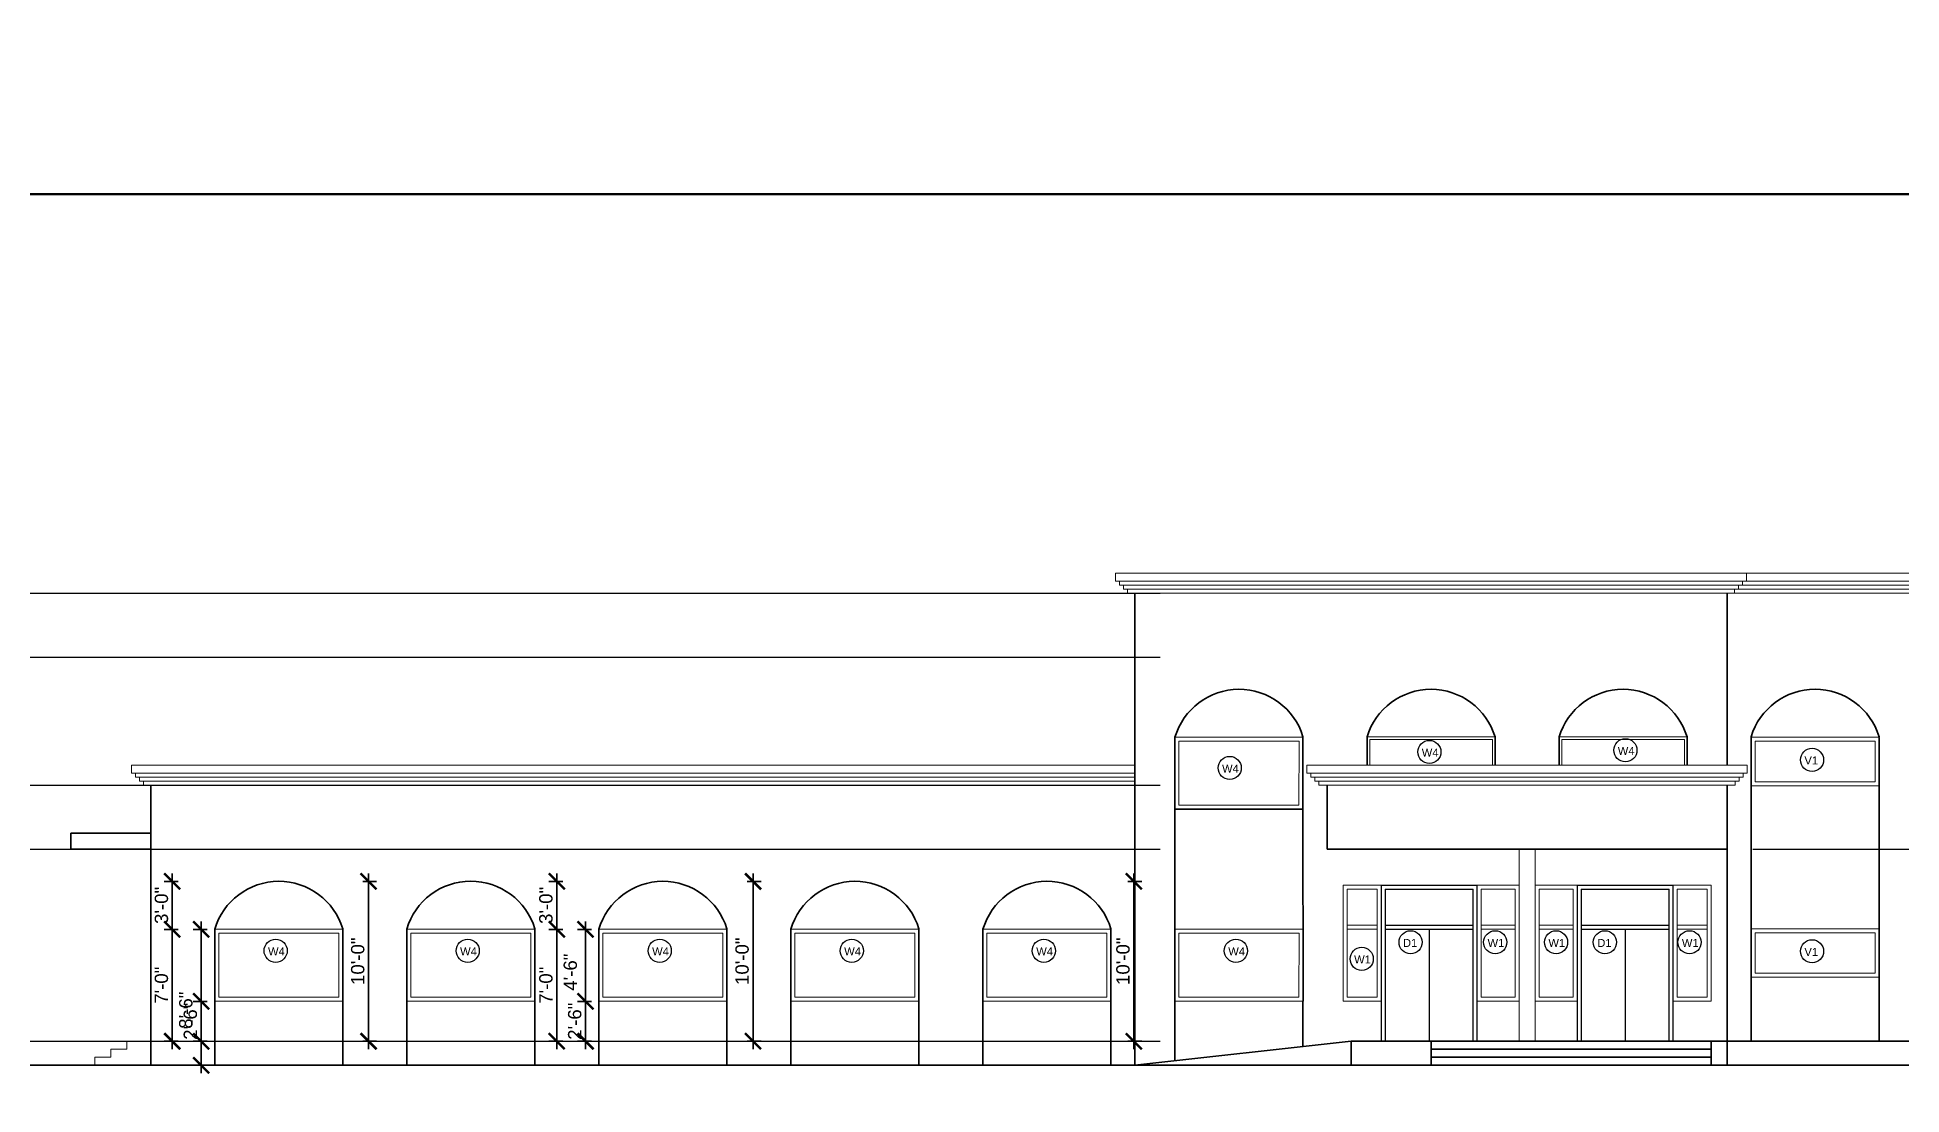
# Model space of a CAD drawing. Header units: feet. Extents: x 15113 to 123217, y -97269 to -8247.
# Drawn here: x 28324 to 29722, y -29454 to -28661 of the extents above; entities that cross this region are included whole.
import ezdxf

# ---------------------------------------------------------------- set-up
doc = ezdxf.new("R2010")
doc.units = ezdxf.units.FT
doc.header["$LTSCALE"] = 50.2
doc.header["$MEASUREMENT"] = 0
doc.header["$PDMODE"] = 3
for name, pattern in [('1', [0]), ('DASHED', [0.75, 0.5, -0.25]), ('DOT', [0.25, 0, -0.25])]:
    doc.linetypes.add(name, pattern=pattern)
doc.layers.get('0').update_dxf_attribs({"lineweight": 35})
for name, color, linetype, lineweight in [('column', 6, 'Continuous', 40), ('door', 42, 'Continuous', 25), ('drg seal', 250, 'Continuous', 120), ('elevation 2', 7, 'Continuous', 35), ('lvls', 8, 'DASHED', 40), ('WALL', 1, '1', 30), ('WINDOWS', 5, 'Continuous', 30)]:
    doc.layers.add(name, color=color, linetype=linetype, lineweight=lineweight)
doc.layers.add('Text', color=164, linetype='Continuous')
doc.styles.add('5.2 INCH', font='arial.ttf', dxfattribs={"height": 5.2})
doc.styles.get("Standard").update_dxf_attribs({"font": 'arial.ttf'})
doc.dimstyles.new('2.2 INCH', dxfattribs={"dimscale": 0, "dimtxt": 5.2, "dimasz": 3.1, "dimexe": 0.18, "dimexo": 1.063, "dimgap": 0.09, "dimtad": 0, "dimdec": 0, "dimzin": 0, "dimdsep": 46, "dimlunit": 4, "dimtxsty": '5.2 INCH', "dimcen": 0, "dimclrd": 230, "dimclre": 230, "dimclrt": 164, "dimadec": 0, "dimazin": 0, "dimtfac": 1, "dimtdec": 0, "dimtofl": 0, "dimtmove": 0, "dimatfit": 3, "dimfxl": 0.5, "dimtolj": 1, "dimtzin": 0, "dimlwd": 15, "dimlwe": 15, "dimarcsym": 0})
doc.dimstyles.new('judicial academy', dxfattribs={"dimtxt": 10, "dimasz": 12, "dimexe": 6, "dimexo": 6, "dimgap": 3, "dimtad": 1, "dimdec": 4, "dimzin": 3, "dimdsep": 46, "dimlunit": 4, "dimtxsty": 'Standard', "dimblk": 'ARCHTICK', "dimcen": -0.09, "dimdle": 6, "dimclrd": 256, "dimclre": 256, "dimadec": 0, "dimazin": 1, "dimtfac": 1, "dimtdec": 4, "dimtofl": 0, "dimtmove": 1, "dimatfit": 1, "dimfxl": 15, "dimfxlon": 1, "dimtolj": 1, "dimtzin": 0, "dimlwd": -1, "dimlwe": -1, "dimarcsym": 0})

# ---------------------------------------------------------------- blocks, each defined once
blk = doc.blocks.new('_ArchTick')
at = {"color": 0, "linetype": 'ByBlock', "const_width": 0.15}
blk.add_lwpolyline([(-0.5, -0.5), (0.5, 0.5)], dxfattribs=at)
blk = doc.blocks.new('*D402')
at = {"transparency": 16777216}
for p, q in [((28447.2, -29438), (28447.2, -29324.1)), ((28451.7, -29330.1), (28441.2, -29330.1)), ((28451.7, -29432), (28441.2, -29432))]:
    blk.add_line(p, q, dxfattribs=at)
at = {"layer": 'Defpoints', "color": 0, "transparency": 16777216}
for p in [(28447.2, -29330.1), (28468.2, -29330.1, 0), (28468.2, -29432)]:
    blk.add_point(p, dxfattribs=at)
at = {"transparency": 16777216, "xscale": 12, "yscale": 12, "zscale": 12}
for p, rotation in [((28447.2, -29330.1), 90), ((28447.2, -29432), 270)]:
    blk.add_blockref('_ArchTick', p, dxfattribs=dict(at, rotation=rotation))
at = {"color": 0, "transparency": 16777216, "insert": (28435.7, -29390.7), "char_height": 10, "attachment_point": 5, "rotation": 90}
blk.add_mtext('\\A1;8\'-6"', dxfattribs=at)
blk = doc.blocks.new('*D388')
at = {"transparency": 16777216}
for p, q in [((28568.3, -29294.1), (28578.7, -29294.1)), ((28572.7, -29288.1), (28572.7, -29420)), ((28568.3, -29414), (28578.7, -29414))]:
    blk.add_line(p, q, dxfattribs=at)
at = {"layer": 'Defpoints', "color": 0, "transparency": 16777216}
for p in [(28562.3, -29294.1, 0.1), (28562.3, -29414, 0), (28572.7, -29414)]:
    blk.add_point(p, dxfattribs=at)
at = {"transparency": 16777216, "xscale": 12, "yscale": 12, "zscale": 12}
for p, rotation in [((28572.7, -29294.1), 90), ((28572.7, -29414), 270)]:
    blk.add_blockref('_ArchTick', p, dxfattribs=dict(at, rotation=rotation))
at = {"color": 0, "transparency": 16777216, "insert": (28564.6, -29354), "char_height": 10, "attachment_point": 5, "rotation": 90}
blk.add_mtext('\\A1;10\'-0"', dxfattribs=at)
blk = doc.blocks.new('*D389')
at = {"transparency": 16777216}
for p, q in [((28425.5, -29324.1), (28425.5, -29420)), ((28430, -29330.1), (28419.5, -29330.1)), ((28430, -29414), (28419.5, -29414))]:
    blk.add_line(p, q, dxfattribs=at)
at = {"layer": 'Defpoints', "color": 0, "transparency": 16777216}
for p in [(28465.7, -29330.1, 0.1), (28425.5, -29414), (28465.7, -29414, 0)]:
    blk.add_point(p, dxfattribs=at)
at = {"transparency": 16777216, "xscale": 12, "yscale": 12, "zscale": 12}
for p, rotation in [((28425.5, -29330.1), 90), ((28425.5, -29414), 270)]:
    blk.add_blockref('_ArchTick', p, dxfattribs=dict(at, rotation=rotation))
at = {"color": 0, "transparency": 16777216, "insert": (28417.4, -29372), "char_height": 10, "attachment_point": 5, "rotation": 90}
blk.add_mtext('\\A1;7\'-0"', dxfattribs=at)
blk = doc.blocks.new('*D390')
at = {"transparency": 16777216}
for p, q in [((28451.7, -29384.1), (28441.2, -29384.1)), ((28447.2, -29378.1), (28447.2, -29420)), ((28451.7, -29414), (28441.2, -29414))]:
    blk.add_line(p, q, dxfattribs=at)
at = {"layer": 'Defpoints', "color": 0, "transparency": 16777216}
for p in [(28470.8, -29384.1, 0.1), (28447.2, -29414), (28470.8, -29414, 0)]:
    blk.add_point(p, dxfattribs=at)
at = {"transparency": 16777216, "xscale": 12, "yscale": 12, "zscale": 12}
for p, rotation in [((28447.2, -29384.1), 90), ((28447.2, -29414), 270)]:
    blk.add_blockref('_ArchTick', p, dxfattribs=dict(at, rotation=rotation))
at = {"color": 0, "transparency": 16777216, "insert": (28439.1, -29399), "char_height": 10, "attachment_point": 5, "rotation": 90}
blk.add_mtext('\\A1;2\'-6"', dxfattribs=at)
blk = doc.blocks.new('*D391')
at = {"transparency": 16777216}
for p, q in [((28430, -29294.1), (28419.5, -29294.1)), ((28425.5, -29288.1), (28425.5, -29336.1)), ((28430, -29330.1), (28419.5, -29330.1))]:
    blk.add_line(p, q, dxfattribs=at)
at = {"layer": 'Defpoints', "color": 0, "transparency": 16777216}
for p in [(28471.1, -29294.1, -0.1), (28425.5, -29330.1), (28465.7, -29330.1, 0)]:
    blk.add_point(p, dxfattribs=at)
at = {"transparency": 16777216, "xscale": 12, "yscale": 12, "zscale": 12}
for p, rotation in [((28425.5, -29294.1), 90), ((28425.5, -29330.1), 270)]:
    blk.add_blockref('_ArchTick', p, dxfattribs=dict(at, rotation=rotation))
at = {"color": 0, "transparency": 16777216, "insert": (28417.4, -29312.1), "char_height": 10, "attachment_point": 5, "rotation": 90}
blk.add_mtext('\\A1;3\'-0"', dxfattribs=at)
blk = doc.blocks.new('*D392')
at = {"transparency": 16777216}
for p, q in [((28735.4, -29390.1), (28735.4, -29324.1)), ((28739.9, -29330.1), (28729.4, -29330.1)), ((28739.9, -29384.1), (28729.4, -29384.1))]:
    blk.add_line(p, q, dxfattribs=at)
at = {"layer": 'Defpoints', "color": 0, "transparency": 16777216}
for p in [(28735.4, -29330.1), (28756.4, -29330.1, 0), (28756.4, -29384.1)]:
    blk.add_point(p, dxfattribs=at)
at = {"transparency": 16777216, "xscale": 12, "yscale": 12, "zscale": 12}
for p, rotation in [((28735.4, -29330.1), 90), ((28735.4, -29384.1), 270)]:
    blk.add_blockref('_ArchTick', p, dxfattribs=dict(at, rotation=rotation))
at = {"color": 0, "transparency": 16777216, "insert": (28724, -29362.2), "char_height": 10, "attachment_point": 5, "rotation": 90}
blk.add_mtext('\\A1;4\'-6"', dxfattribs=at)
blk = doc.blocks.new('*D393')
at = {"transparency": 16777216}
for p, q in [((28856.5, -29294.1), (28867, -29294.1)), ((28861, -29288.1), (28861, -29420)), ((28856.5, -29414), (28867, -29414))]:
    blk.add_line(p, q, dxfattribs=at)
at = {"layer": 'Defpoints', "color": 0, "transparency": 16777216}
for p in [(28850.5, -29294.1, 0.1), (28850.5, -29414, 0), (28861, -29414)]:
    blk.add_point(p, dxfattribs=at)
at = {"transparency": 16777216, "xscale": 12, "yscale": 12, "zscale": 12}
for p, rotation in [((28861, -29294.1), 90), ((28861, -29414), 270)]:
    blk.add_blockref('_ArchTick', p, dxfattribs=dict(at, rotation=rotation))
at = {"color": 0, "transparency": 16777216, "insert": (28852.8, -29354), "char_height": 10, "attachment_point": 5, "rotation": 90}
blk.add_mtext('\\A1;10\'-0"', dxfattribs=at)
blk = doc.blocks.new('*D394')
at = {"transparency": 16777216}
for p, q in [((28713.8, -29324.1), (28713.8, -29420)), ((28718.3, -29330.1), (28707.8, -29330.1)), ((28718.3, -29414), (28707.8, -29414))]:
    blk.add_line(p, q, dxfattribs=at)
at = {"layer": 'Defpoints', "color": 0, "transparency": 16777216}
for p in [(28753.9, -29330.1, 0.1), (28713.8, -29414), (28753.9, -29414, 0)]:
    blk.add_point(p, dxfattribs=at)
at = {"transparency": 16777216, "xscale": 12, "yscale": 12, "zscale": 12}
for p, rotation in [((28713.8, -29330.1), 90), ((28713.8, -29414), 270)]:
    blk.add_blockref('_ArchTick', p, dxfattribs=dict(at, rotation=rotation))
at = {"color": 0, "transparency": 16777216, "insert": (28705.7, -29372), "char_height": 10, "attachment_point": 5, "rotation": 90}
blk.add_mtext('\\A1;7\'-0"', dxfattribs=at)
blk = doc.blocks.new('*D395')
at = {"transparency": 16777216}
for p, q in [((28739.9, -29384.1), (28729.4, -29384.1)), ((28735.4, -29378.1), (28735.4, -29420)), ((28739.9, -29414), (28729.4, -29414))]:
    blk.add_line(p, q, dxfattribs=at)
at = {"layer": 'Defpoints', "color": 0, "transparency": 16777216}
for p in [(28759, -29384.1, 0.1), (28735.4, -29414), (28759, -29414, 0)]:
    blk.add_point(p, dxfattribs=at)
at = {"transparency": 16777216, "xscale": 12, "yscale": 12, "zscale": 12}
for p, rotation in [((28735.4, -29384.1), 90), ((28735.4, -29414), 270)]:
    blk.add_blockref('_ArchTick', p, dxfattribs=dict(at, rotation=rotation))
at = {"color": 0, "transparency": 16777216, "insert": (28727.3, -29399), "char_height": 10, "attachment_point": 5, "rotation": 90}
blk.add_mtext('\\A1;2\'-6"', dxfattribs=at)
blk = doc.blocks.new('*D396')
at = {"layer": 'Defpoints', "color": 0, "ltscale": 4, "transparency": 16777216}
for p in [(28759.3, -29294.1, -0.1), (28713.8, -29330.1), (28753.9, -29330.1, 0)]:
    blk.add_point(p, dxfattribs=at)
at = {"layer": 'elevation 2', "ltscale": 4, "transparency": 16777216}
for p, q in [((28718.3, -29294.1), (28707.8, -29294.1)), ((28713.8, -29288.1), (28713.8, -29336.1)), ((28718.3, -29330.1), (28707.8, -29330.1))]:
    blk.add_line(p, q, dxfattribs=at)
at = {"layer": 'elevation 2', "ltscale": 4, "transparency": 16777216, "xscale": 12, "yscale": 12, "zscale": 12}
for p, rotation in [((28713.8, -29294.1), 90), ((28713.8, -29330.1), 270)]:
    blk.add_blockref('_ArchTick', p, dxfattribs=dict(at, rotation=rotation))
at = {"layer": 'elevation 2', "color": 0, "lineweight": 18, "ltscale": 4, "transparency": 16777216, "insert": (28705.7, -29312.1), "char_height": 10, "attachment_point": 5, "rotation": 90}
blk.add_mtext('\\A1;3\'-0"', dxfattribs=at)
blk = doc.blocks.new('*D397')
at = {"transparency": 16777216}
for p, q in [((29142.1, -29294.1), (29152.5, -29294.1)), ((29146.5, -29288.1), (29146.5, -29420)), ((29142.1, -29414), (29152.5, -29414))]:
    blk.add_line(p, q, dxfattribs=at)
at = {"layer": 'Defpoints', "color": 0, "transparency": 16777216}
for p in [(29136.1, -29294.1, 0.1), (29136.1, -29414, 0), (29146.5, -29414)]:
    blk.add_point(p, dxfattribs=at)
at = {"transparency": 16777216, "xscale": 12, "yscale": 12, "zscale": 12}
for p, rotation in [((29146.5, -29294.1), 90), ((29146.5, -29414), 270)]:
    blk.add_blockref('_ArchTick', p, dxfattribs=dict(at, rotation=rotation))
at = {"color": 0, "transparency": 16777216, "insert": (29138.4, -29354), "char_height": 10, "attachment_point": 5, "rotation": 90}
blk.add_mtext('\\A1;10\'-0"', dxfattribs=at)
blk = doc.blocks.new('A$C2AF614BE')
at = {"layer": 'elevation 2', "color": 1, "lineweight": 18, "ltscale": 4}
for p, q in [((-15, 63, 0), (-15, 57, 0)), ((-15, 63, 0), (315, 63, 0)), ((-15, 57, 0), (315, 57, 0)), ((-12, 57, 0), (-12, 54, 0)), ((312, 57, 0), (312, 54, 0)), ((315, 63, 0), (315, 57, 0)), ((-12, 54, 0), (312, 54, 0)), ((-9, 54, 0), (-9, 51, 0)), ((-9, 54, 0), (-9, 51, 0)), ((-9, 51, 0), (309, 51, 0)), ((-6, 51, 0), (-6, 48, 0)), ((-6, 51, 0), (-6, 48, 0)), ((-6, 51, 0), (-6, 48, 0)), ((-6, 48, 0), (306, 48, 0)), ((306, 51, 0), (306, 48, 0)), ((306, 51, 0), (306, 48, 0)), ((306, 51, 0), (306, 48, 0)), ((309, 54, 0), (309, 51, 0)), ((309, 54, 0), (309, 51, 0))]:
    blk.add_line(p, q, dxfattribs=at)
at = {"layer": 'elevation 2', "ltscale": 4}
for p, q in [((0, 48, 0.3), (0, 0)), ((300, 48, 0.3), (300, 0)), ((0, 0, 0), (300, 0))]:
    blk.add_line(p, q, dxfattribs=at)
blk = doc.blocks.new('*D509')
at = {"layer": 'Defpoints', "color": 0, "transparency": 16777216}
for p in [(28579.7, -26191.3), (28579.7, -42333), (28435.7, -42371.2)]:
    blk.add_point(p, dxfattribs=at)
at = {"layer": 'WALL', "color": 230, "linetype": 'DOT', "lineweight": 15, "transparency": 16777216}
for p, q in [((28435.7, -42333.5), (28435.7, -42332.9)), ((28579.7, -42332.5), (28579.7, -42333.2))]:
    blk.add_line(p, q, dxfattribs=at)
at = {"layer": 'WALL', "color": 230, "lineweight": 15, "transparency": 16777216}
for p, q in [((28438.8, -42333), (28478.7, -42333)), ((28576.6, -42333), (28536.8, -42333))]:
    blk.add_line(p, q, dxfattribs=at)
at = {"layer": 'WALL', "color": 230, "transparency": 16777216}
for points in [[(28438.8, -42332.5), (28438.8, -42333.6), (28435.7, -42333)], [(28576.6, -42332.5), (28576.6, -42333.6), (28579.7, -42333)]]:
    blk.add_solid(points, dxfattribs=at)
at = {"layer": 'WALL', "color": 164, "transparency": 16777216, "insert": (28507.7, -42333), "char_height": 5.2, "attachment_point": 5, "style": '5.2 INCH'}
blk.add_mtext("\\A1;{\\H6.948x;12'}", dxfattribs=at)

msp = doc.modelspace()

# ---------------------------------------------------------------- linework, layer by layer
at = {"layer": 'door'}
for p, q in [((29331.84844, -29297.04281), (29403.84844, -29297.04281)), ((29331.84844, -29297.04281), (29331.84844, -29414.04281)), ((29334.84844, -29300.04281), (29334.84844, -29414.04281)), ((29334.84844, -29300.04281), (29400.84844, -29300.04281)), ((29400.84844, -29414.04281), (29400.84844, -29300.04281)), ((29403.84844, -29414.04281), (29403.84844, -29297.04281)), ((29478.84844, -29297.04281), (29550.84844, -29297.04281)), ((29478.84844, -29297.04281), (29478.84844, -29414.04281)), ((29481.84844, -29300.04281), (29547.84844, -29300.04281)), ((29481.84844, -29300.04281), (29481.84844, -29414.04281)), ((29547.84844, -29414.04281), (29547.84844, -29300.04281)), ((29550.84844, -29414.04281), (29550.84844, -29297.04281)), ((29334.84844, -29326.88108, 0.03149), (29400.84844, -29326.88108, 0.03149)), ((29481.84844, -29326.88108, 0.03149), (29547.84844, -29326.88108, 0.03149)), ((29334.84844, -29329.88108, 0.03149), (29400.84844, -29329.88108, 0.03149)), ((29367.84844, -29329.88108, 0.03149), (29367.84844, -29414.04281, 0.03149)), ((29481.84844, -29329.88108, 0.03149), (29547.84844, -29329.88108, 0.03149)), ((29514.84844, -29329.88108, 0.03149), (29514.84844, -29414.04281, 0.03149))]:
    msp.add_line(p, q, dxfattribs=at)
at = {"layer": 'drg seal', "lineweight": 70}
msp.add_lwpolyline([(30834.55937, -31090.3365), (30834.55937, -28778.56452), (27777.84032, -28778.56452), (27777.84032, -31090.3365), (30834.14319, -31090.3365)], dxfattribs=at)
at = {"layer": 'elevation 2', "color": 1, "lineweight": 18, "ltscale": 4}
for p, q in [((29132.81769, -29062.96339, -0.34644), (29132.81769, -29068.96339, -0.34644)), ((29132.81769, -29062.9634, -0.34644), (29749.87918, -29062.96341, -0.02995)), ((29605.87918, -29062.9634, -0.32331), (29605.87918, -29068.9634, -0.32331)), ((29749.87918, -29068.96339, -0.26462), (29132.81769, -29068.96339, -0.25177)), ((29135.81769, -29068.96339, -0.34644), (29135.81769, -29071.96339, -0.34644)), ((29138.81769, -29071.96339, -0.34644), (29138.81769, -29074.96339, -0.34644)), ((29138.81769, -29071.96339, -0.34644), (29138.81769, -29074.96339, -0.34644)), ((29141.81769, -29074.96339, -0.34644), (29141.81769, -29077.96339, -0.34644)), ((29596.87918, -29074.9634, -0.32331), (29596.87918, -29077.9634, -0.32331)), ((29599.87918, -29071.9634, -0.32331), (29599.87918, -29074.9634, -0.32331)), ((29599.87918, -29071.9634, -0.32331), (29599.87918, -29074.9634, -0.32331)), ((29602.87918, -29068.9634, -0.32331), (29602.87918, -29071.9634, -0.32331)), ((28394.81769, -29206.96339, -0.09583), (28394.81769, -29212.96339, -0.09583)), ((28394.81769, -29206.9634, -0.09583), (29147.34844, -29206.96341, 0.29014)), ((29147.34844, -29212.96339, -0.01684), (28394.81769, -29212.96339, -0.00116)), ((28397.81769, -29212.96339, -0.09583), (28397.81769, -29215.96339, -0.09583)), ((28400.81769, -29215.96339, -0.09583), (28400.81769, -29218.96339, -0.09583)), ((28400.81769, -29215.96339, -0.09583), (28400.81769, -29218.96339, -0.09583)), ((28403.81769, -29218.96339, -0.09583), (28403.81769, -29221.96339, -0.09583))]:
    msp.add_line(p, q, dxfattribs=at)
at = {"layer": 'elevation 2', "ltscale": 4}
for p, q in [((29591.34844, -29077.9634, 0.02312), (29591.34837, -29206.96288, 0.00709)), ((29147.34844, -29221.9634), (29147.34844, -29432.04281, -0.00328)), ((29591.34836, -29221.96288, 0.00522), (29591.34834, -29263.96339)), ((28349.34844, -29263.96333, -0.28307), (28349.34844, -29257.96333, -0.28307)), ((28349.34844, -29257.96333, -0.28307), (28409.34844, -29257.96336, -0.28293)), ((28349.34843, -29269.96333, -0.28307), (28409.34844, -29269.96344, -0.28308)), ((28349.34844, -29263.96333, -0.28307), (28349.34844, -29263.96333, -0.28307)), ((28349.34844, -29263.96333, -0.28307), (28349.34844, -29269.96387, -0.2843)), ((29591.34844, -29269.96339), (29591.34844, -29432.04281, 0.03149)), ((28409.34844, -29284.96339, 0.03149), (28409.34844, -29432.04281, 0.03149)), ((29309.34847, -29414.04281), (29147.34844, -29432.04281)), ((29735.37864, -29414.0428, -0.00462), (29369.34844, -29414.04281)), ((29579.34844, -29420.04281), (29369.34844, -29420.04281)), ((29579.34844, -29426.04281), (29369.34844, -29426.04281)), ((29579.34844, -29432.04281), (29579.34844, -29414.04281)), ((27728.19602, -29432.04281, -0.03149), (30264.93068, -29432.04281, -0.03149)), ((30264.93068, -29432.04281, 0.03149), (28362.76969, -29432.04281, 0.03149)), ((29369.34844, -29432.04281), (29579.34844, -29432.04281))]:
    msp.add_line(p, q, dxfattribs=at)
at = {"layer": 'elevation 2', "lineweight": 18, "ltscale": 4}
for p, q in [((29609.34844, -29222.04281, -0.0008), (29609.34844, -29185.62611, -0.00092)), ((29705.34844, -29222.04281, -0.0008), (29705.34844, -29186.04281, -0.00092)), ((28409.34844, -29269.96339, -0.28307), (29003.34844, -29269.96339, -0.02897)), ((29147.34844, -29432.04281), (29309.34847, -29432.04281))]:
    msp.add_line(p, q, dxfattribs=at)
at = {"layer": 'elevation 2', "color": 1, "lineweight": 18, "ltscale": 4}
for points, elevation in [([(29746.87918, -29071.96339), (29135.81769, -29071.96339)], -0.25195), ([(29743.87918, -29074.96341), (29138.81769, -29074.96339)], -0.25195), ([(29147.34844, -29215.96339), (28397.81769, -29215.96339)], -0.00135), ([(29147.34844, -29218.96341), (28400.81769, -29218.96339)], -0.00135), ([(28400.81769, -29218.9634), (29147.34844, -29218.9634)], 0.2506), ([(29147.34844, -29221.9634), (28403.81769, -29221.96339)], 0.2506)]:
    msp.add_lwpolyline(points, dxfattribs=dict(at, elevation=elevation))
for points in [[(29138.81769, -29074.9634), (29743.87918, -29074.9634)], [(29740.87918, -29077.9634), (29141.81769, -29077.96339)]]:
    msp.add_lwpolyline(points, dxfattribs=at)
at = {"layer": 'elevation 2', "ltscale": 4}
for points in [[(29147.34844, -29221.9634), (29147.34844, -29077.96339)], [(29177.34844, -29378.04281), (29177.34844, -29234.02895)], [(28457.34844, -29432.04281), (28457.34844, -29378.04281)], [(28601.34844, -29432.04281), (28601.34844, -29378.04281)], [(28745.34844, -29432.04281), (28745.34844, -29378.04281)], [(28889.34844, -29432.04281), (28889.34844, -29378.04281)], [(29033.34844, -29432.04281), (29033.34844, -29378.04281)], [(29177.34844, -29428.70947), (29177.34844, -29378.04281)]]:
    msp.add_lwpolyline(points, dxfattribs=at)
msp.add_lwpolyline([(29177.34844, -29206.96341), (29177.34844, -29186.04281, -0.7463358917), (29273.34844, -29185.69167), (29273.34844, -29240.04281), (29177.34844, -29240.04281), (29177.34844, -29206.96341)], format="xyb", dxfattribs=at)
for points, elevation in [([(29321.34843, -29206.96288), (29321.34844, -29185.78558, -0.7445015184), (29417.34844, -29185.78558), (29417.34843, -29206.96288)], 0.03149), ([(29465.34843, -29206.96288), (29465.34844, -29185.78558, -0.7445015184), (29561.34844, -29185.78558), (29561.34843, -29206.96288)], 0.03149), ([(29609.34844, -29186.04281), (29609.34844, -29185.62611, -0.7411792463), (29705.34844, -29185.62611), (29705.34844, -29186.04281)], -0.00092)]:
    msp.add_lwpolyline(points, format="xyb", dxfattribs=dict(at, elevation=elevation))
for points, elevation in [([(29609.34844, -29330.04996), (29609.34844, -29186.04281)], -0.0008), ([(29705.30763, -29329.63327), (29705.34844, -29186.4595)], 0.03069), ([(28409.34844, -29427.46339), (28409.34844, -29221.96339)], -0.28307), ([(29273.35939, -29384.05666), (29273.34206, -29240.02895)], 0.03149), ([(29609.34844, -29414.04281), (29609.34844, -29329.63327)], 0.00011), ([(29705.34206, -29414.04281), (29705.34844, -29330.04996)], 0.03161), ([(28553.34206, -29432.04281), (28553.34206, -29384.04281)], 0.03149), ([(28697.34206, -29432.04281), (28697.34206, -29384.04281)], 0.03149), ([(28841.34206, -29432.04281), (28841.34206, -29384.04281)], 0.03149), ([(28985.34206, -29432.04281), (28985.34206, -29384.04281)], 0.03149), ([(29129.34206, -29432.04281), (29129.34206, -29384.04281)], 0.03149), ([(29273.34206, -29418.04352), (29273.34206, -29384.04281)], 0.03149)]:
    msp.add_lwpolyline(points, dxfattribs=dict(at, elevation=elevation))
at = {"layer": 'elevation 2', "lineweight": 18, "ltscale": 4}
msp.add_lwpolyline([(29435.34844, -29414.04281), (29447.34844, -29414.04281), (29447.34844, -29269.96339), (29435.34844, -29269.96339)], close=True, dxfattribs=at)
at = {"layer": 'elevation 2', "ltscale": 4}
for points in [[(28457.34844, -29330.05666, -0.7463358917), (28553.34844, -29329.70553), (28553.34844, -29432.04281), (28457.34844, -29432.04281)], [(28601.34844, -29329.96275, -0.7463358917), (28697.34844, -29329.61161), (28697.34844, -29432.04281), (28601.34844, -29432.04281)], [(28745.34844, -29330.05666, -0.7463358917), (28841.34844, -29329.70553), (28841.34844, -29432.04281), (28745.34844, -29432.04281)], [(28889.34844, -29330.05666, -0.7463358917), (28985.34844, -29329.70553), (28985.34844, -29432.04281), (28889.34844, -29432.04281)], [(29033.34844, -29330.05666, -0.7463358917), (29129.34844, -29329.70553), (29129.34844, -29432.04281), (29033.34844, -29432.04281)]]:
    msp.add_lwpolyline(points, format="xyb", close=True, dxfattribs=at)
at = {"layer": 'elevation 2', "lineweight": 18, "ltscale": 4}
msp.add_lwpolyline([(28367.34844, -29432.04281), (28367.34844, -29432.04281), (28367.34844, -29432.04281), (28367.34844, -29426.04281), (28379.34844, -29426.04281), (28379.34844, -29420.04281), (28391.34844, -29420.04281), (28391.34844, -29414.04281), (28409.34844, -29414.04281)], dxfattribs=at)
at = {"layer": 'elevation 2', "ltscale": 4}
msp.add_lwpolyline([(29369.34844, -29414.04281), (29309.34847, -29414.04281), (29309.34847, -29432.04281), (29369.34844, -29432.04281)], close=True, dxfattribs=at)
at = {"layer": 'lvls', "lineweight": 25, "ltscale": 50}
for p, q in [((27911.26977, -29077.96339, 0.03149), (30293.80478, -29077.96339, 0.03149)), ((27911.26977, -29125.96339, 0.06262), (30293.80478, -29125.96339, 0.06262)), ((27911.26977, -29221.96339, 0.03288), (30293.80478, -29221.96339, 0.03367)), ((27728.19602, -29269.96339, -0.00174), (30264.93068, -29269.96339, -0.0009)), ((27911.26977, -29269.96339, 0.03288), (30293.80478, -29269.96339, 0.03367)), ((27728.19602, -29414.04281, -0.03149), (30264.93068, -29414.04281, -0.03149)), ((27911.26977, -29414.04281), (30293.80478, -29414.04281)), ((27911.26977, -29432.04281), (30293.80478, -29432.04281))]:
    msp.add_line(p, q, dxfattribs=at)
at = {"layer": 'Text', "ltscale": 4}
for centre in [(29368.11437, -29197.05037, 0.06299), (29515.09843, -29195.75506, 0.09313), (29218.38776, -29209.01504, 0.09631), (29655.03349, -29202.96971, 0.06207), (28503.03349, -29346.16277, 0.06299), (28647.03349, -29346.16277, 0.06299), (28791.03349, -29346.16277, 0.06299), (28935.03349, -29346.16277, 0.06299), (29079.03349, -29346.16277, 0.06299), (29223.03349, -29346.16277, 0.06299), (29317.40578, -29352.20649, 0.06299), (29354.02757, -29339.81019, 0.06299), (29417.47698, -29339.81019, 0.06299), (29463.09389, -29339.81019, 0.06299), (29499.71569, -29339.81019, 0.06299), (29563.16509, -29339.81019, 0.06299), (29655.03349, -29346.56017, 0.06299)]:
    msp.add_circle(centre, 8.67888, dxfattribs=at)
at = {"layer": 'WINDOWS', "lineweight": 15}
for p, q in [((29609.34844, -29222.4595, -0.0008), (29609.34844, -29186.04281, -0.00092)), ((29705.34844, -29222.4595, -0.0008), (29705.34844, -29186.4595, -0.00092)), ((29609.34844, -29222.4595, -0.0008), (29705.34844, -29222.4595, -0.0008)), ((29306.34844, -29326.88108, 0.03149), (29328.84844, -29326.88108, 0.03149)), ((29406.84844, -29326.88108, 0.03149), (29432.34844, -29326.88108, 0.03149)), ((29450.34844, -29326.88108, 0.03149), (29475.84844, -29326.88108, 0.03149)), ((29553.84844, -29326.88108, 0.03149), (29576.34844, -29326.88108, 0.03149)), ((29609.34844, -29366.04996, 0.00012), (29609.34844, -29329.63327)), ((29306.34844, -29329.88108, 0.03149), (29328.84844, -29329.88108, 0.03149)), ((29406.84844, -29329.88108, 0.03149), (29432.34844, -29329.88108, 0.03149)), ((29450.34844, -29329.88108, 0.03149), (29475.84844, -29329.88108, 0.03149)), ((29553.84844, -29329.88108, 0.03149), (29576.34844, -29329.88108, 0.03149)), ((29705.34844, -29366.04996, 0.00011), (29705.34844, -29330.04996)), ((29609.34844, -29366.04996, 0.00012), (29705.34844, -29366.04996, 0.00011))]:
    msp.add_line(p, q, dxfattribs=at)
for points in [[(29177.35939, -29185.86722), (29273.35939, -29185.86722), (29273.3478, -29240.04281), (29177.3478, -29240.04281)], [(29180.35875, -29188.86722), (29270.35875, -29188.86722), (29270.34844, -29237.04281), (29180.34844, -29237.04281)], [(29403.84844, -29384.04281), (29435.34844, -29384.04281), (29435.34844, -29297.04281), (29403.84844, -29297.04281)], [(29406.84844, -29381.04281), (29432.34844, -29381.04281), (29432.34844, -29300.04281), (29406.84844, -29300.04281)], [(29447.34844, -29384.04281), (29478.84844, -29384.04281), (29478.84844, -29297.04281), (29447.34844, -29297.04281)], [(29450.34844, -29381.04281), (29475.84844, -29381.04281), (29475.84844, -29300.04281), (29450.34844, -29300.04281)], [(29550.84844, -29384.04281), (29579.34844, -29384.04281), (29579.34844, -29297.04281), (29550.84844, -29297.04281)], [(29553.84844, -29381.04281), (29576.34844, -29381.04281), (29576.34844, -29300.04281), (29553.84844, -29300.04281)], [(29609.30763, -29329.63327), (29705.30763, -29329.63327), (29705.29604, -29366.04996), (29609.29604, -29366.04996)], [(28457.35939, -29329.88108), (28553.35939, -29329.88108), (28553.3478, -29384.05666), (28457.3478, -29384.05666)], [(28460.35875, -29332.88108), (28550.35875, -29332.88108), (28550.34844, -29381.05666), (28460.34844, -29381.05666)], [(28601.35939, -29329.88108), (28697.35939, -29329.88108), (28697.3478, -29384.05666), (28601.3478, -29384.05666)], [(28604.35875, -29332.88108), (28694.35875, -29332.88108), (28694.34844, -29381.05666), (28604.34844, -29381.05666)], [(28745.35939, -29329.88108), (28841.35939, -29329.88108), (28841.3478, -29384.05666), (28745.3478, -29384.05666)], [(28748.35875, -29332.88108), (28838.35875, -29332.88108), (28838.34844, -29381.05666), (28748.34844, -29381.05666)], [(28889.35939, -29329.88108), (28985.35939, -29329.88108), (28985.3478, -29384.05666), (28889.3478, -29384.05666)], [(28892.35875, -29332.88108), (28982.35875, -29332.88108), (28982.34844, -29381.05666), (28892.34844, -29381.05666)], [(29033.35939, -29329.88108), (29129.35939, -29329.88108), (29129.3478, -29384.05666), (29033.3478, -29384.05666)], [(29036.35875, -29332.88108), (29126.35875, -29332.88108), (29126.34844, -29381.05666), (29036.34844, -29381.05666)], [(29177.35939, -29329.88108), (29273.35939, -29329.88108), (29273.3478, -29384.05666), (29177.3478, -29384.05666)], [(29180.35875, -29332.88108), (29270.35875, -29332.88108), (29270.34844, -29381.05666), (29180.34844, -29381.05666)], [(29612.30667, -29332.63327), (29702.30667, -29332.63327), (29702.29699, -29363.04996), (29612.29699, -29363.04996)]]:
    msp.add_lwpolyline(points, close=True, dxfattribs=at)
at = {"layer": 'WINDOWS', "lineweight": 15, "elevation": 0.03149}
for points in [[(29321.35509, -29206.96288), (29321.35939, -29185.60999), (29417.35939, -29185.60999), (29417.35509, -29206.96288)], [(29323.35509, -29206.96288), (29323.35898, -29187.60999), (29415.35898, -29187.60999), (29415.35509, -29206.96288)], [(29465.34416, -29206.96288), (29465.34844, -29185.78558), (29561.34844, -29185.78558), (29561.34416, -29206.96288)], [(29467.34416, -29206.96288), (29467.34803, -29187.78558), (29559.34803, -29187.78558), (29559.34416, -29206.96288)]]:
    msp.add_lwpolyline(points, dxfattribs=at)
at = {"layer": 'WINDOWS', "lineweight": 15}
for points, elevation in [([(29609.30763, -29186.04281), (29705.30763, -29186.04281), (29705.29604, -29222.4595), (29609.29604, -29222.4595)], -0.00092), ([(29612.30667, -29189.04281), (29702.30667, -29189.04281), (29702.29699, -29219.4595), (29612.29699, -29219.4595)], -0.00092), ([(29303.34844, -29384.04281), (29331.84844, -29384.04281), (29331.84844, -29297.04281), (29303.34844, -29297.04281)], 0.03149), ([(29306.34844, -29381.04281), (29328.84844, -29381.04281), (29328.84844, -29300.04281), (29306.34844, -29300.04281)], 0.03149)]:
    msp.add_lwpolyline(points, close=True, dxfattribs=dict(at, elevation=elevation))

# ---------------------------------------------------------------- block references
at = {"layer": 'column'}
msp.add_blockref('A$C2AF614BE', (29291.34844, -29269.96286, 0), dxfattribs=at)

# ---------------------------------------------------------------- texts
at = {"layer": 'WALL', "color": 0, "ltscale": 4, "char_height": 6, "attachment_point": 1}
for s, insert in [('W4', (29362.39084, -29194.51842)), ('W4', (29509.3749, -29193.22311, 0.03014)), ('V1', (29649.30996, -29200.43776, -0.00092)), ('W4', (29212.66423, -29206.4831, 0.03332)), ('W4', (28497.30996, -29343.63082)), ('W4', (28641.30996, -29343.63082)), ('W4', (28785.30996, -29343.63082)), ('W4', (28929.30996, -29343.63082)), ('W4', (29073.30996, -29343.63082)), ('W4', (29217.30996, -29343.63082)), ('D1', (29348.30404, -29337.27824)), ('W1', (29411.75345, -29337.27824)), ('W1', (29457.37036, -29337.27824)), ('D1', (29493.99216, -29337.27824)), ('W1', (29557.44156, -29337.27824)), ('W1', (29311.68225, -29349.67454)), ('V1', (29649.30996, -29344.02822))]:
    msp.add_mtext_dynamic_manual_height_columns(s, width=1732.9701349, gutter_width=75, heights=[17.4502], dxfattribs=dict(at, insert=insert))

# ---------------------------------------------------------------- dimensions: what is measured, and where the dimension line sits
for base, p1, p2, picture, middle in [((28425.54586, -29330.05666, 0.0612), (28471.07425, -29294.05666, -0.03144), (28465.68744, -29330.05666, 0.06115), '*D391', (28417.43672, -29312.05666, 0.0612)), ((28572.697619, -29414.042807, -0.031445), (28562.273681, -29294.056665, 0.06115), (28562.273681, -29414.042807, -0.031494), '*D388', (28564.591889, -29354.049736, -0.031445)), ((28860.951716, -29414.042807, -0.031445), (28850.527778, -29294.056665, 0.06115), (28850.527778, -29414.042807, -0.031494), '*D393', (28852.845986, -29354.049736, -0.031445)), ((29146.480726, -29414.042807, -0.031445), (29136.056788, -29294.056665, 0.06115), (29136.056788, -29414.042807, -0.031494), '*D397', (29138.374996, -29354.049736, -0.031445)), ((28425.545862, -29414.042807, -0.031445), (28465.687441, -29330.056665, 0.06115), (28465.687441, -29414.042807, -0.031494), '*D389', (28417.440133, -29372.049736, -0.031445)), ((28713.79996, -29414.042807, -0.031445), (28753.941539, -29330.056665, 0.06115), (28753.941539, -29414.042807, -0.031494), '*D394', (28705.69423, -29372.049736, -0.031445))]:
    dim = msp.add_linear_dim(base=base, p1=p1, p2=p2, angle=90, dimstyle='judicial academy', override={"dimfxl": 4.5})
    dim.commit()
    dim.dimension.update_dxf_attribs({"geometry": picture, "text_midpoint": middle})
for base, p1, p2, picture, middle in [((28447.185544, -29330.056665), (28468.174232, -29432.042807), (28468.174232, -29330.056665, -0.031445), '*D402', (28443.840032, -29390.699005)), ((28735.43964, -29330.05666), (28756.42833, -29384.05666), (28756.42833, -29330.05666, -0.03144), '*D392', (28732.09413, -29362.1658)), ((28447.185544, -29414.042807, -0.031445), (28470.777995, -29384.056665, 0.06115), (28470.777995, -29414.042807, -0.031494), '*D390', (28447.185544, -29399.049736, -0.031445)), ((28735.439642, -29414.042807, -0.031445), (28759.032092, -29384.056665, 0.06115), (28759.032092, -29414.042807, -0.031494), '*D395', (28735.439642, -29399.049736, -0.031445))]:
    dim = msp.add_linear_dim(base=base, p1=p1, p2=p2, angle=90, dimstyle='judicial academy', override={"dimfxl": 4.5})
    dim.commit()
    dim.dimension.update_dxf_attribs({"geometry": picture, "text_midpoint": middle, "dimtype": 160})
at = {"layer": 'elevation 2', "lineweight": 18, "ltscale": 4}
dim = msp.add_linear_dim(base=(28713.79996, -29330.05666, 0.0612), p1=(28759.32835, -29294.05666, -0.03144), p2=(28753.94154, -29330.05666, 0.06115), angle=90, dimstyle='judicial academy', override={"dimfxl": 4.5}, dxfattribs=at)
dim.commit()
dim.dimension.update_dxf_attribs({"geometry": '*D396', "text_midpoint": (28705.69082, -29312.05666, 0.0612)})
at = {"layer": 'WALL'}
dim = msp.add_linear_dim(base=(28579.70081, -42333.04282), p1=(28435.70501, -42371.16814), p2=(28579.70081, -26191.29584), text='{\\H6.948x;<>}', dimstyle='2.2 INCH', override={"dimscale": 1, "dimfxlon": 1, "dimtfillclr": 2}, dxfattribs=at)
dim.commit()
dim.dimension.update_dxf_attribs({"geometry": '*D509', "text_midpoint": (28507.70291, -42333.04282)})

doc.saveas('drawing.dxf')
